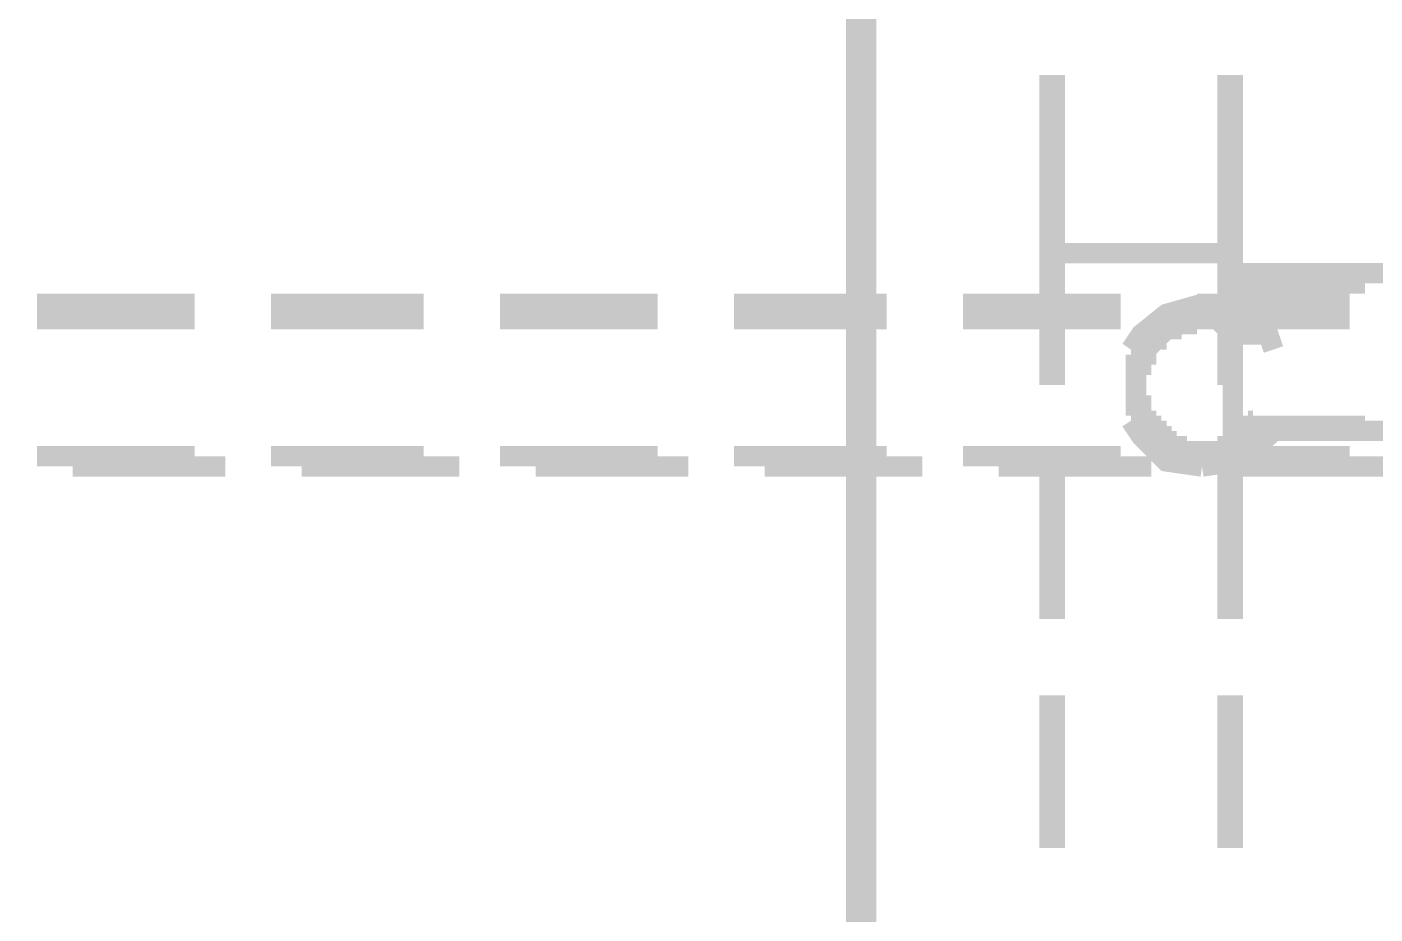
# Model space of a CAD drawing. Extents: x 0.1 to 11.6, y 0.3 to 16.2.
# Drawn here: x 7.5767 to 8.0183, y 8.4417 to 8.7324 of the extents above; entities that cross this region are included whole.
import ezdxf

# ---------------------------------------------------------------- set-up
doc = ezdxf.new("R2010")
doc.units = 0
doc.header["$MEASUREMENT"] = 0

msp = doc.modelspace()

# ---------------------------------------------------------------- linework, layer by layer
at = {"color": 0}
for points, const_width in [([(7.84999, 5.91667), (7.84999, 9.22835)], 0.01), ([(7.91168, 8.71669), (7.91168, 8.65831)], 0.00667), ([(7.91336, 8.71669), (7.91336, 8.65831)], 0.00667), ([(7.97, 8.71669), (7.97, 8.65831)], 0.00667), ([(7.97168, 8.71669), (7.97168, 8.65831)], 0.00667), ([(7.91667, 8.65831), (7.91168, 8.65831)], 0.00667), ([(7.91168, 8.65831), (7.91168, 8.61501)], 0.00667), ([(7.91336, 8.65831), (7.91336, 8.61501)], 0.00667), ([(7.96669, 8.65831), (7.91667, 8.65831)], 0.00667), ([(7.97168, 8.65831), (7.96669, 8.65831)], 0.00667), ([(7.97, 8.65831), (7.97, 8.61501)], 0.00667), ([(7.97168, 8.65831), (7.97168, 8.65001)], 0.00667), ([(8.02669, 8.65169), (7.97168, 8.65169)], 0.00667), ([(7.97168, 8.65001), (7.97168, 8.64501)], 0.00667), ([(8.01497, 8.64833), (7.97168, 8.64833)], 0.00667), ([(7.97168, 8.64501), (7.97168, 8.60499)], 0.00667), ([(7.63167, 8.64165), (7.58003, 8.64165)], 0.00667), ([(7.70665, 8.64165), (7.65668, 8.64165)], 0.00667), ([(7.78331, 8.64165), (7.73167, 8.64165)], 0.00667), ([(7.85835, 8.64165), (7.80832, 8.64165)], 0.00667), ([(7.935, 8.64165), (7.88336, 8.64165)], 0.00667), ([(7.96164, 8.64165), (7.94997, 8.63835), (7.94168, 8.63167), (7.93832, 8.62668)], 0.00667), ([(8.00999, 8.64165), (7.96001, 8.64165)], 0.00667), ([(7.98503, 8.62668), (7.98335, 8.63167), (7.97331, 8.63835), (7.96164, 8.64165)], 0.00667), ([(7.63167, 8.63667), (7.58003, 8.63667)], 0.00667), ([(7.70665, 8.63667), (7.65668, 8.63667)], 0.00667), ([(7.78331, 8.63667), (7.73167, 8.63667)], 0.00667), ([(7.85835, 8.63667), (7.80832, 8.63667)], 0.00667), ([(7.935, 8.63667), (7.88336, 8.63667)], 0.00667), ([(7.94, 8.61165), (7.94, 8.61333), (7.94, 8.61501), (7.94, 8.61664), (7.94, 8.61833), (7.94, 8.62001), (7.94, 8.62169), (7.94168, 8.62169), (7.94168, 8.62332), (7.94168, 8.625), (7.94336, 8.625), (7.94336, 8.62668), (7.94499, 8.62831), (7.94499, 8.62999), (7.94667, 8.62999), (7.94667, 8.63167), (7.94835, 8.63167), (7.94997, 8.63336), (7.95167, 8.63336), (7.95167, 8.63499), (7.95335, 8.63499), (7.95503, 8.63499), (7.95665, 8.63499), (7.95665, 8.63667), (7.95833, 8.63667), (7.96001, 8.63667), (7.96164, 8.63667), (7.96332, 8.63667), (7.965, 8.63667), (7.96669, 8.63667), (7.96832, 8.63499), (7.97, 8.63499), (7.97168, 8.63499), (7.97168, 8.63336), (7.97331, 8.63336), (7.97499, 8.63336), (7.97499, 8.63167), (7.97667, 8.63167), (7.97667, 8.62999), (7.97835, 8.62999), (7.97835, 8.62831)], 0.00667), ([(8.00999, 8.63667), (7.96001, 8.63667)], 0.00667), ([(7.98167, 8.60499), (7.98167, 8.60335), (7.97999, 8.60335), (7.97999, 8.60167), (7.97835, 8.59999), (7.97835, 8.59831), (7.97667, 8.59831), (7.97499, 8.59668), (7.97331, 8.59668), (7.97331, 8.595), (7.97168, 8.595), (7.97, 8.595), (7.97, 8.59332), (7.96832, 8.59332), (7.96669, 8.59332), (7.965, 8.59332), (7.96332, 8.59332), (7.96332, 8.59169), (7.96164, 8.59169), (7.96001, 8.59169), (7.96001, 8.59332), (7.95833, 8.59332), (7.95665, 8.59332), (7.95503, 8.59332), (7.95335, 8.59332), (7.95335, 8.595), (7.95167, 8.595), (7.94997, 8.595), (7.94997, 8.59668), (7.94835, 8.59668), (7.94835, 8.59831), (7.94667, 8.59831), (7.94667, 8.59999), (7.94499, 8.59999), (7.94499, 8.60167), (7.94336, 8.60167), (7.94336, 8.60335), (7.94168, 8.60335), (7.94168, 8.60499), (7.94168, 8.60667), (7.94168, 8.60835), (7.94, 8.60835), (7.94, 8.61003), (7.94, 8.61165)], 0.00667), ([(7.97168, 8.60499), (7.97168, 8.60167)], 0.00667), ([(7.93832, 8.60335), (7.94168, 8.59831), (7.94997, 8.59), (7.96164, 8.58832)], 0.00667), ([(7.96164, 8.58832), (7.97331, 8.59), (7.98335, 8.59831), (7.98503, 8.60335)], 0.00667), ([(8.01497, 8.60167), (7.97168, 8.60167)], 0.00667), ([(7.97168, 8.60167), (7.97168, 8.53836)], 0.00667), ([(8.02669, 8.59999), (7.97168, 8.59999)], 0.00667), ([(7.58003, 8.59169), (7.63167, 8.59169)], 0.00667), ([(7.65668, 8.59169), (7.70665, 8.59169)], 0.00667), ([(7.73167, 8.59169), (7.78331, 8.59169)], 0.00667), ([(7.80832, 8.59169), (7.85835, 8.59169)], 0.00667), ([(7.88336, 8.59169), (7.935, 8.59169)], 0.00667), ([(7.96001, 8.59169), (8.00999, 8.59169)], 0.00667), ([(7.59169, 8.58832), (7.64165, 8.58832)], 0.00667), ([(7.66667, 8.58832), (7.71832, 8.58832)], 0.00667), ([(7.74333, 8.58832), (7.79335, 8.58832)], 0.00667), ([(7.81836, 8.58832), (7.87001, 8.58832)], 0.00667), ([(7.89501, 8.58832), (7.94499, 8.58832)], 0.00667), ([(7.91168, 8.58832), (7.91168, 8.53836)], 0.00667), ([(7.91336, 8.58832), (7.91336, 8.53836)], 0.00667), ([(7.97, 8.58832), (7.97, 8.53836)], 0.00667), ([(7.97, 8.58832), (8.02669, 8.58832)], 0.00667), ([(7.91168, 8.51335), (7.91168, 8.46332)], 0.00667), ([(7.91336, 8.51335), (7.91336, 8.46332)], 0.00667), ([(7.97, 8.51335), (7.97, 8.46332)], 0.00667), ([(7.97168, 8.51335), (7.97168, 8.46332)], 0.00667)]:
    msp.add_lwpolyline(points, dxfattribs=dict(at, const_width=const_width))

doc.saveas('drawing.dxf')
